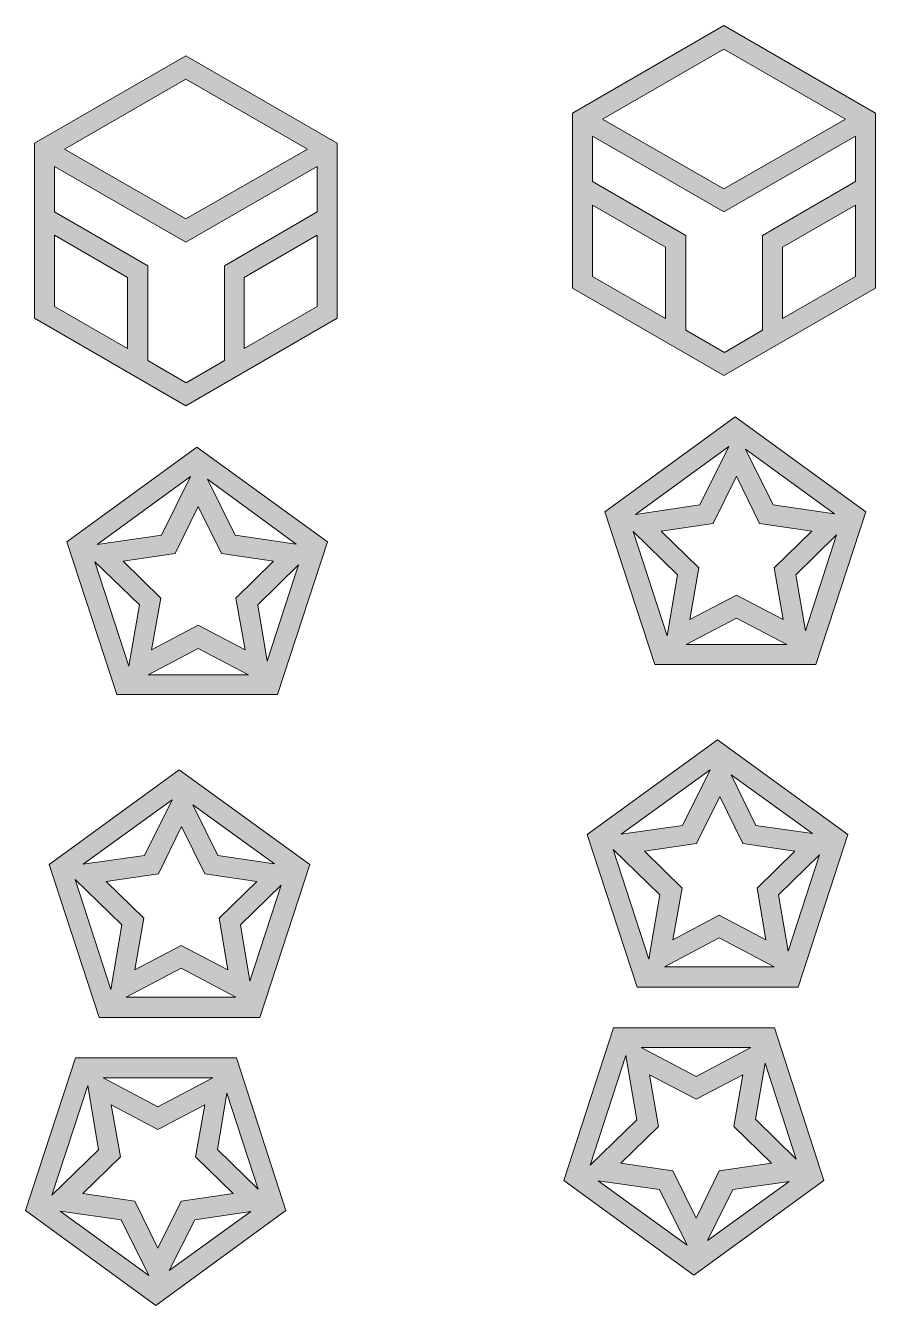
# Model space of a CAD drawing. Header units: millimetres. Extents: x -141 to 330, y -120 to 328.
# Drawn here: x 209.5 to 275.6, y 117.1 to 216.6 of the extents above; entities that cross this region are included whole.
import ezdxf

# ---------------------------------------------------------------- set-up
doc = ezdxf.new("R2010")
doc.units = ezdxf.units.MM
doc.header["$MEASUREMENT"] = 0
doc.layers.add('Layer 1', color=7, linetype='Continuous', lineweight=0)

msp = doc.modelspace()

# ---------------------------------------------------------------- hatches: boundary and pattern name
at = {"layer": 'Layer 1', "true_color": 0x231f20, "transparency": 33554687}
h = msp.add_hatch(color=250, dxfattribs=at)
h.dxf.hatch_style = 2
edge = h.paths.add_edge_path()
edge.add_spline(control_points=[(268.358, 193.834), (268.358, 193.834), (268.358, 199.372), (268.358, 199.372), (268.358, 199.372), (274.038, 202.653), (274.038, 202.653), (274.038, 202.653), (274.038, 197.115), (274.038, 197.115), (274.038, 197.115), (268.358, 193.834), (268.358, 193.834)], knot_values=[0, 0, 0, 0, 1, 1, 1, 2, 2, 2, 3, 3, 3, 4, 4, 4, 4], degree=3, periodic=0)
edge = h.paths.add_edge_path()
edge.add_spline(control_points=[(260.844, 192.916), (260.844, 192.916), (260.844, 200.29), (260.844, 200.29), (260.844, 200.29), (253.577, 204.488), (253.577, 204.488), (253.577, 204.488), (253.577, 208.015), (253.577, 208.015), (253.577, 208.015), (263.807, 202.124), (263.807, 202.124), (263.807, 202.124), (274.038, 208.015), (274.038, 208.015), (274.038, 208.015), (274.038, 204.488), (274.038, 204.488), (274.038, 204.488), (266.806, 200.29), (266.806, 200.29), (266.806, 200.29), (266.806, 192.916), (266.806, 192.916), (266.806, 192.916), (263.842, 191.188), (263.842, 191.188), (263.842, 191.188), (260.844, 192.916), (260.844, 192.916)], knot_values=[0, 0, 0, 0, 1, 1, 1, 2, 2, 2, 3, 3, 3, 4, 4, 4, 5, 5, 5, 6, 6, 6, 7, 7, 7, 8, 8, 8, 9, 9, 9, 10, 10, 10, 10], degree=3, periodic=0)
edge = h.paths.add_edge_path()
edge.add_spline(control_points=[(253.577, 202.653), (253.577, 202.653), (259.256, 199.372), (259.256, 199.372), (259.256, 199.372), (259.256, 193.834), (259.256, 193.834), (259.256, 193.834), (253.577, 197.115), (253.577, 197.115), (253.577, 197.115), (253.577, 202.653), (253.577, 202.653)], knot_values=[0, 0, 0, 0, 1, 1, 1, 2, 2, 2, 3, 3, 3, 4, 4, 4, 4], degree=3, periodic=0)
edge = h.paths.add_edge_path()
edge.add_spline(control_points=[(273.262, 209.356), (273.262, 209.356), (263.807, 203.923), (263.807, 203.923), (263.807, 203.923), (254.353, 209.356), (254.353, 209.356), (254.353, 209.356), (263.807, 214.789), (263.807, 214.789), (263.807, 214.789), (273.262, 209.356), (273.262, 209.356)], knot_values=[0, 0, 0, 0, 1, 1, 1, 2, 2, 2, 3, 3, 3, 4, 4, 4, 4], degree=3, periodic=0)
edge = h.paths.add_edge_path()
edge.add_spline(control_points=[(263.807, 216.623), (263.807, 216.623), (252.024, 209.815), (252.024, 209.815), (252.024, 209.815), (252.024, 196.197), (252.024, 196.197), (252.024, 196.197), (263.807, 189.389), (263.807, 189.389), (263.807, 189.389), (275.59, 196.197), (275.59, 196.197), (275.59, 196.197), (275.59, 209.815), (275.59, 209.815), (275.59, 209.815), (263.807, 216.623), (263.807, 216.623)], knot_values=[0, 0, 0, 0, 1, 1, 1, 2, 2, 2, 3, 3, 3, 4, 4, 4, 5, 5, 5, 6, 6, 6, 6], degree=3, periodic=0)
h = msp.add_hatch(color=250, dxfattribs=at)
h.dxf.hatch_style = 2
edge = h.paths.add_edge_path()
edge.add_spline(control_points=[(226.483, 191.488), (226.483, 191.488), (226.483, 197.026), (226.483, 197.026), (226.483, 197.026), (232.163, 200.307), (232.163, 200.307), (232.163, 200.307), (232.163, 194.769), (232.163, 194.769), (232.163, 194.769), (226.483, 191.488), (226.483, 191.488)], knot_values=[0, 0, 0, 0, 1, 1, 1, 2, 2, 2, 3, 3, 3, 4, 4, 4, 4], degree=3, periodic=0)
edge = h.paths.add_edge_path()
edge.add_spline(control_points=[(218.969, 190.571), (218.969, 190.571), (218.969, 197.944), (218.969, 197.944), (218.969, 197.944), (211.702, 202.142), (211.702, 202.142), (211.702, 202.142), (211.702, 205.669), (211.702, 205.669), (211.702, 205.669), (221.933, 199.778), (221.933, 199.778), (221.933, 199.778), (232.163, 205.669), (232.163, 205.669), (232.163, 205.669), (232.163, 202.142), (232.163, 202.142), (232.163, 202.142), (224.931, 197.944), (224.931, 197.944), (224.931, 197.944), (224.931, 190.571), (224.931, 190.571), (224.931, 190.571), (221.968, 188.842), (221.968, 188.842), (221.968, 188.842), (218.969, 190.571), (218.969, 190.571)], knot_values=[0, 0, 0, 0, 1, 1, 1, 2, 2, 2, 3, 3, 3, 4, 4, 4, 5, 5, 5, 6, 6, 6, 7, 7, 7, 8, 8, 8, 9, 9, 9, 10, 10, 10, 10], degree=3, periodic=0)
edge = h.paths.add_edge_path()
edge.add_spline(control_points=[(211.702, 200.307), (211.702, 200.307), (217.382, 197.026), (217.382, 197.026), (217.382, 197.026), (217.382, 191.488), (217.382, 191.488), (217.382, 191.488), (211.702, 194.769), (211.702, 194.769), (211.702, 194.769), (211.702, 200.307), (211.702, 200.307)], knot_values=[0, 0, 0, 0, 1, 1, 1, 2, 2, 2, 3, 3, 3, 4, 4, 4, 4], degree=3, periodic=0)
edge = h.paths.add_edge_path()
edge.add_spline(control_points=[(231.387, 207.01), (231.387, 207.01), (221.933, 201.577), (221.933, 201.577), (221.933, 201.577), (212.478, 207.01), (212.478, 207.01), (212.478, 207.01), (221.933, 212.443), (221.933, 212.443), (221.933, 212.443), (231.387, 207.01), (231.387, 207.01)], knot_values=[0, 0, 0, 0, 1, 1, 1, 2, 2, 2, 3, 3, 3, 4, 4, 4, 4], degree=3, periodic=0)
edge = h.paths.add_edge_path()
edge.add_spline(control_points=[(221.933, 214.277), (221.933, 214.277), (210.15, 207.469), (210.15, 207.469), (210.15, 207.469), (210.15, 193.851), (210.15, 193.851), (210.15, 193.851), (221.933, 187.043), (221.933, 187.043), (221.933, 187.043), (233.715, 193.851), (233.715, 193.851), (233.715, 193.851), (233.715, 207.469), (233.715, 207.469), (233.715, 207.469), (221.933, 214.277), (221.933, 214.277)], knot_values=[0, 0, 0, 0, 1, 1, 1, 2, 2, 2, 3, 3, 3, 4, 4, 4, 5, 5, 5, 6, 6, 6, 6], degree=3, periodic=0)
h = msp.add_hatch(color=250, dxfattribs=at)
h.dxf.hatch_style = 2
edge = h.paths.add_edge_path()
edge.add_spline(control_points=[(270.14, 169.527), (270.14, 169.527), (269.399, 173.902), (269.399, 173.902), (269.399, 173.902), (272.574, 177.006), (272.574, 177.006), (272.574, 177.006), (270.14, 169.527), (270.14, 169.527)], knot_values=[0, 0, 0, 0, 1, 1, 1, 2, 2, 2, 3, 3, 3, 3], degree=3, periodic=0)
edge = h.paths.add_edge_path()
edge.add_spline(control_points=[(256.734, 177.253), (256.734, 177.253), (260.191, 173.902), (260.191, 173.902), (260.191, 173.902), (259.38, 169.139), (259.38, 169.139), (259.38, 169.139), (256.734, 177.253), (256.734, 177.253)], knot_values=[0, 0, 0, 0, 1, 1, 1, 2, 2, 2, 3, 3, 3, 3], degree=3, periodic=0)
edge = h.paths.add_edge_path()
edge.add_spline(control_points=[(267.635, 179.335), (267.635, 179.335), (265.483, 183.674), (265.483, 183.674), (265.483, 183.674), (272.397, 178.629), (272.397, 178.629), (272.397, 178.629), (267.635, 179.335), (267.635, 179.335)], knot_values=[0, 0, 0, 0, 1, 1, 1, 2, 2, 2, 3, 3, 3, 3], degree=3, periodic=0)
edge = h.paths.add_edge_path()
edge.add_spline(control_points=[(256.91, 178.594), (256.91, 178.594), (264.178, 183.885), (264.178, 183.885), (264.178, 183.885), (261.92, 179.335), (261.92, 179.335), (261.92, 179.335), (256.91, 178.594), (256.91, 178.594)], knot_values=[0, 0, 0, 0, 1, 1, 1, 2, 2, 2, 3, 3, 3, 3], degree=3, periodic=0)
edge = h.paths.add_edge_path()
edge.add_spline(control_points=[(268.693, 168.469), (268.693, 168.469), (260.862, 168.469), (260.862, 168.469), (260.862, 168.469), (264.777, 170.515), (264.777, 170.515), (264.777, 170.515), (268.693, 168.469), (268.693, 168.469)], knot_values=[0, 0, 0, 0, 1, 1, 1, 2, 2, 2, 3, 3, 3, 3], degree=3, periodic=0)
edge = h.paths.add_edge_path()
edge.add_spline(control_points=[(268.411, 170.409), (268.411, 170.409), (264.777, 172.314), (264.777, 172.314), (264.777, 172.314), (261.144, 170.409), (261.144, 170.409), (261.144, 170.409), (261.849, 174.431), (261.849, 174.431), (261.849, 174.431), (258.921, 177.288), (258.921, 177.288), (258.921, 177.288), (262.978, 177.888), (262.978, 177.888), (262.978, 177.888), (264.777, 181.557), (264.777, 181.557), (264.777, 181.557), (266.577, 177.888), (266.577, 177.888), (266.577, 177.888), (270.633, 177.288), (270.633, 177.288), (270.633, 177.288), (267.705, 174.431), (267.705, 174.431), (267.705, 174.431), (268.411, 170.409), (268.411, 170.409)], knot_values=[0, 0, 0, 0, 1, 1, 1, 2, 2, 2, 3, 3, 3, 4, 4, 4, 5, 5, 5, 6, 6, 6, 7, 7, 7, 8, 8, 8, 9, 9, 9, 10, 10, 10, 10], degree=3, periodic=0)
edge = h.paths.add_edge_path()
edge.add_spline(control_points=[(264.672, 186.178), (264.672, 186.178), (254.547, 178.805), (254.547, 178.805), (254.547, 178.805), (258.427, 166.917), (258.427, 166.917), (258.427, 166.917), (270.951, 166.917), (270.951, 166.917), (270.951, 166.917), (274.832, 178.805), (274.832, 178.805), (274.832, 178.805), (264.672, 186.178), (264.672, 186.178)], knot_values=[0, 0, 0, 0, 1, 1, 1, 2, 2, 2, 3, 3, 3, 4, 4, 4, 5, 5, 5, 5], degree=3, periodic=0)
h = msp.add_hatch(color=250, dxfattribs=at)
h.dxf.hatch_style = 2
edge = h.paths.add_edge_path()
edge.add_spline(control_points=[(228.265, 167.181), (228.265, 167.181), (227.524, 171.556), (227.524, 171.556), (227.524, 171.556), (230.699, 174.66), (230.699, 174.66), (230.699, 174.66), (228.265, 167.181), (228.265, 167.181)], knot_values=[0, 0, 0, 0, 1, 1, 1, 2, 2, 2, 3, 3, 3, 3], degree=3, periodic=0)
edge = h.paths.add_edge_path()
edge.add_spline(control_points=[(214.859, 174.907), (214.859, 174.907), (218.317, 171.556), (218.317, 171.556), (218.317, 171.556), (217.505, 166.793), (217.505, 166.793), (217.505, 166.793), (214.859, 174.907), (214.859, 174.907)], knot_values=[0, 0, 0, 0, 1, 1, 1, 2, 2, 2, 3, 3, 3, 3], degree=3, periodic=0)
edge = h.paths.add_edge_path()
edge.add_spline(control_points=[(225.76, 176.989), (225.76, 176.989), (223.608, 181.328), (223.608, 181.328), (223.608, 181.328), (230.523, 176.283), (230.523, 176.283), (230.523, 176.283), (225.76, 176.989), (225.76, 176.989)], knot_values=[0, 0, 0, 0, 1, 1, 1, 2, 2, 2, 3, 3, 3, 3], degree=3, periodic=0)
edge = h.paths.add_edge_path()
edge.add_spline(control_points=[(215.036, 176.248), (215.036, 176.248), (222.303, 181.539), (222.303, 181.539), (222.303, 181.539), (220.045, 176.989), (220.045, 176.989), (220.045, 176.989), (215.036, 176.248), (215.036, 176.248)], knot_values=[0, 0, 0, 0, 1, 1, 1, 2, 2, 2, 3, 3, 3, 3], degree=3, periodic=0)
edge = h.paths.add_edge_path()
edge.add_spline(control_points=[(226.818, 166.123), (226.818, 166.123), (218.987, 166.123), (218.987, 166.123), (218.987, 166.123), (222.903, 168.169), (222.903, 168.169), (222.903, 168.169), (226.818, 166.123), (226.818, 166.123)], knot_values=[0, 0, 0, 0, 1, 1, 1, 2, 2, 2, 3, 3, 3, 3], degree=3, periodic=0)
edge = h.paths.add_edge_path()
edge.add_spline(control_points=[(226.536, 168.063), (226.536, 168.063), (222.903, 169.968), (222.903, 169.968), (222.903, 169.968), (219.269, 168.063), (219.269, 168.063), (219.269, 168.063), (219.975, 172.085), (219.975, 172.085), (219.975, 172.085), (217.047, 174.942), (217.047, 174.942), (217.047, 174.942), (221.104, 175.542), (221.104, 175.542), (221.104, 175.542), (222.903, 179.211), (222.903, 179.211), (222.903, 179.211), (224.702, 175.542), (224.702, 175.542), (224.702, 175.542), (228.759, 174.942), (228.759, 174.942), (228.759, 174.942), (225.831, 172.085), (225.831, 172.085), (225.831, 172.085), (226.536, 168.063), (226.536, 168.063)], knot_values=[0, 0, 0, 0, 1, 1, 1, 2, 2, 2, 3, 3, 3, 4, 4, 4, 5, 5, 5, 6, 6, 6, 7, 7, 7, 8, 8, 8, 9, 9, 9, 10, 10, 10, 10], degree=3, periodic=0)
edge = h.paths.add_edge_path()
edge.add_spline(control_points=[(222.797, 183.832), (222.797, 183.832), (212.672, 176.459), (212.672, 176.459), (212.672, 176.459), (216.553, 164.571), (216.553, 164.571), (216.553, 164.571), (229.076, 164.571), (229.076, 164.571), (229.076, 164.571), (232.957, 176.459), (232.957, 176.459), (232.957, 176.459), (222.797, 183.832), (222.797, 183.832)], knot_values=[0, 0, 0, 0, 1, 1, 1, 2, 2, 2, 3, 3, 3, 4, 4, 4, 5, 5, 5, 5], degree=3, periodic=0)
h = msp.add_hatch(color=250, dxfattribs=at)
h.dxf.hatch_style = 2
edge = h.paths.add_edge_path()
edge.add_spline(control_points=[(268.799, 144.621), (268.799, 144.621), (268.058, 148.996), (268.058, 148.996), (268.058, 148.996), (271.233, 152.1), (271.233, 152.1), (271.233, 152.1), (268.799, 144.621), (268.799, 144.621)], knot_values=[0, 0, 0, 0, 1, 1, 1, 2, 2, 2, 3, 3, 3, 3], degree=3, periodic=0)
edge = h.paths.add_edge_path()
edge.add_spline(control_points=[(255.182, 152.523), (255.182, 152.523), (258.815, 148.996), (258.815, 148.996), (258.815, 148.996), (257.969, 143.986), (257.969, 143.986), (257.969, 143.986), (255.182, 152.523), (255.182, 152.523)], knot_values=[0, 0, 0, 0, 1, 1, 1, 2, 2, 2, 3, 3, 3, 3], degree=3, periodic=0)
edge = h.paths.add_edge_path()
edge.add_spline(control_points=[(266.294, 154.393), (266.294, 154.393), (264.354, 158.344), (264.354, 158.344), (264.354, 158.344), (270.704, 153.758), (270.704, 153.758), (270.704, 153.758), (266.294, 154.393), (266.294, 154.393)], knot_values=[0, 0, 0, 0, 1, 1, 1, 2, 2, 2, 3, 3, 3, 3], degree=3, periodic=0)
edge = h.paths.add_edge_path()
edge.add_spline(control_points=[(255.817, 153.723), (255.817, 153.723), (262.731, 158.732), (262.731, 158.732), (262.731, 158.732), (260.579, 154.393), (260.579, 154.393), (260.579, 154.393), (255.817, 153.723), (255.817, 153.723)], knot_values=[0, 0, 0, 0, 1, 1, 1, 2, 2, 2, 3, 3, 3, 3], degree=3, periodic=0)
edge = h.paths.add_edge_path()
edge.add_spline(control_points=[(267.705, 143.386), (267.705, 143.386), (259.168, 143.386), (259.168, 143.386), (259.168, 143.386), (263.437, 145.644), (263.437, 145.644), (263.437, 145.644), (267.705, 143.386), (267.705, 143.386)], knot_values=[0, 0, 0, 0, 1, 1, 1, 2, 2, 2, 3, 3, 3, 3], degree=3, periodic=0)
edge = h.paths.add_edge_path()
edge.add_spline(control_points=[(267.07, 145.503), (267.07, 145.503), (263.437, 147.408), (263.437, 147.408), (263.437, 147.408), (259.838, 145.503), (259.838, 145.503), (259.838, 145.503), (260.544, 149.525), (260.544, 149.525), (260.544, 149.525), (257.616, 152.382), (257.616, 152.382), (257.616, 152.382), (261.673, 152.982), (261.673, 152.982), (261.673, 152.982), (263.472, 156.651), (263.472, 156.651), (263.472, 156.651), (265.271, 152.982), (265.271, 152.982), (265.271, 152.982), (269.328, 152.382), (269.328, 152.382), (269.328, 152.382), (266.4, 149.525), (266.4, 149.525), (266.4, 149.525), (267.07, 145.503), (267.07, 145.503)], knot_values=[0, 0, 0, 0, 1, 1, 1, 2, 2, 2, 3, 3, 3, 4, 4, 4, 5, 5, 5, 6, 6, 6, 7, 7, 7, 8, 8, 8, 9, 9, 9, 10, 10, 10, 10], degree=3, periodic=0)
edge = h.paths.add_edge_path()
edge.add_spline(control_points=[(263.296, 161.061), (263.296, 161.061), (253.171, 153.688), (253.171, 153.688), (253.171, 153.688), (257.052, 141.799), (257.052, 141.799), (257.052, 141.799), (269.575, 141.799), (269.575, 141.799), (269.575, 141.799), (273.456, 153.688), (273.456, 153.688), (273.456, 153.688), (263.296, 161.061), (263.296, 161.061)], knot_values=[0, 0, 0, 0, 1, 1, 1, 2, 2, 2, 3, 3, 3, 4, 4, 4, 5, 5, 5, 5], degree=3, periodic=0)
h = msp.add_hatch(color=250, dxfattribs=at)
h.dxf.hatch_style = 2
edge = h.paths.add_edge_path()
edge.add_spline(control_points=[(226.924, 142.275), (226.924, 142.275), (226.183, 146.65), (226.183, 146.65), (226.183, 146.65), (229.358, 149.754), (229.358, 149.754), (229.358, 149.754), (226.924, 142.275), (226.924, 142.275)], knot_values=[0, 0, 0, 0, 1, 1, 1, 2, 2, 2, 3, 3, 3, 3], degree=3, periodic=0)
edge = h.paths.add_edge_path()
edge.add_spline(control_points=[(213.307, 150.177), (213.307, 150.177), (216.941, 146.65), (216.941, 146.65), (216.941, 146.65), (216.094, 141.64), (216.094, 141.64), (216.094, 141.64), (213.307, 150.177), (213.307, 150.177)], knot_values=[0, 0, 0, 0, 1, 1, 1, 2, 2, 2, 3, 3, 3, 3], degree=3, periodic=0)
edge = h.paths.add_edge_path()
edge.add_spline(control_points=[(224.42, 152.047), (224.42, 152.047), (222.479, 155.998), (222.479, 155.998), (222.479, 155.998), (228.829, 151.412), (228.829, 151.412), (228.829, 151.412), (224.42, 152.047), (224.42, 152.047)], knot_values=[0, 0, 0, 0, 1, 1, 1, 2, 2, 2, 3, 3, 3, 3], degree=3, periodic=0)
edge = h.paths.add_edge_path()
edge.add_spline(control_points=[(213.942, 151.377), (213.942, 151.377), (220.857, 156.386), (220.857, 156.386), (220.857, 156.386), (218.705, 152.047), (218.705, 152.047), (218.705, 152.047), (213.942, 151.377), (213.942, 151.377)], knot_values=[0, 0, 0, 0, 1, 1, 1, 2, 2, 2, 3, 3, 3, 3], degree=3, periodic=0)
edge = h.paths.add_edge_path()
edge.add_spline(control_points=[(225.831, 141.041), (225.831, 141.041), (217.293, 141.041), (217.293, 141.041), (217.293, 141.041), (221.562, 143.298), (221.562, 143.298), (221.562, 143.298), (225.831, 141.041), (225.831, 141.041)], knot_values=[0, 0, 0, 0, 1, 1, 1, 2, 2, 2, 3, 3, 3, 3], degree=3, periodic=0)
edge = h.paths.add_edge_path()
edge.add_spline(control_points=[(225.196, 143.157), (225.196, 143.157), (221.562, 145.062), (221.562, 145.062), (221.562, 145.062), (217.964, 143.157), (217.964, 143.157), (217.964, 143.157), (218.669, 147.179), (218.669, 147.179), (218.669, 147.179), (215.741, 150.036), (215.741, 150.036), (215.741, 150.036), (219.798, 150.636), (219.798, 150.636), (219.798, 150.636), (221.597, 154.305), (221.597, 154.305), (221.597, 154.305), (223.397, 150.636), (223.397, 150.636), (223.397, 150.636), (227.453, 150.036), (227.453, 150.036), (227.453, 150.036), (224.525, 147.179), (224.525, 147.179), (224.525, 147.179), (225.196, 143.157), (225.196, 143.157)], knot_values=[0, 0, 0, 0, 1, 1, 1, 2, 2, 2, 3, 3, 3, 4, 4, 4, 5, 5, 5, 6, 6, 6, 7, 7, 7, 8, 8, 8, 9, 9, 9, 10, 10, 10, 10], degree=3, periodic=0)
edge = h.paths.add_edge_path()
edge.add_spline(control_points=[(221.421, 158.715), (221.421, 158.715), (211.296, 151.342), (211.296, 151.342), (211.296, 151.342), (215.177, 139.453), (215.177, 139.453), (215.177, 139.453), (227.7, 139.453), (227.7, 139.453), (227.7, 139.453), (231.581, 151.342), (231.581, 151.342), (231.581, 151.342), (221.421, 158.715), (221.421, 158.715)], knot_values=[0, 0, 0, 0, 1, 1, 1, 2, 2, 2, 3, 3, 3, 4, 4, 4, 5, 5, 5, 5], degree=3, periodic=0)
h = msp.add_hatch(color=250, dxfattribs=at)
h.dxf.hatch_style = 2
edge = h.paths.add_edge_path()
edge.add_spline(control_points=[(256.17, 136.507), (256.17, 136.507), (257.016, 131.498), (257.016, 131.498), (257.016, 131.498), (253.383, 127.97), (253.383, 127.97), (253.383, 127.97), (256.17, 136.507), (256.17, 136.507)], knot_values=[0, 0, 0, 0, 1, 1, 1, 2, 2, 2, 3, 3, 3, 3], degree=3, periodic=0)
edge = h.paths.add_edge_path()
edge.add_spline(control_points=[(269.434, 128.429), (269.434, 128.429), (266.259, 131.533), (266.259, 131.533), (266.259, 131.533), (267, 135.908), (267, 135.908), (267, 135.908), (269.434, 128.429), (269.434, 128.429)], knot_values=[0, 0, 0, 0, 1, 1, 1, 2, 2, 2, 3, 3, 3, 3], degree=3, periodic=0)
edge = h.paths.add_edge_path()
edge.add_spline(control_points=[(264.495, 126.065), (264.495, 126.065), (268.87, 126.7), (268.87, 126.7), (268.87, 126.7), (262.52, 122.114), (262.52, 122.114), (262.52, 122.114), (264.495, 126.065), (264.495, 126.065)], knot_values=[0, 0, 0, 0, 1, 1, 1, 2, 2, 2, 3, 3, 3, 3], degree=3, periodic=0)
edge = h.paths.add_edge_path()
edge.add_spline(control_points=[(258.78, 126.065), (258.78, 126.065), (260.932, 121.726), (260.932, 121.726), (260.932, 121.726), (254.018, 126.735), (254.018, 126.735), (254.018, 126.735), (258.78, 126.065), (258.78, 126.065)], knot_values=[0, 0, 0, 0, 1, 1, 1, 2, 2, 2, 3, 3, 3, 3], degree=3, periodic=0)
edge = h.paths.add_edge_path()
edge.add_spline(control_points=[(257.369, 137.107), (257.369, 137.107), (265.906, 137.107), (265.906, 137.107), (265.906, 137.107), (261.638, 134.849), (261.638, 134.849), (261.638, 134.849), (257.369, 137.107), (257.369, 137.107)], knot_values=[0, 0, 0, 0, 1, 1, 1, 2, 2, 2, 3, 3, 3, 3], degree=3, periodic=0)
edge = h.paths.add_edge_path()
edge.add_spline(control_points=[(258.004, 134.99), (258.004, 134.99), (261.638, 133.085), (261.638, 133.085), (261.638, 133.085), (265.271, 134.99), (265.271, 134.99), (265.271, 134.99), (264.566, 130.969), (264.566, 130.969), (264.566, 130.969), (267.494, 128.111), (267.494, 128.111), (267.494, 128.111), (263.437, 127.511), (263.437, 127.511), (263.437, 127.511), (261.638, 123.843), (261.638, 123.843), (261.638, 123.843), (259.838, 127.511), (259.838, 127.511), (259.838, 127.511), (255.782, 128.111), (255.782, 128.111), (255.782, 128.111), (258.71, 130.969), (258.71, 130.969), (258.71, 130.969), (258.004, 134.99), (258.004, 134.99)], knot_values=[0, 0, 0, 0, 1, 1, 1, 2, 2, 2, 3, 3, 3, 4, 4, 4, 5, 5, 5, 6, 6, 6, 7, 7, 7, 8, 8, 8, 9, 9, 9, 10, 10, 10, 10], degree=3, periodic=0)
edge = h.paths.add_edge_path()
edge.add_spline(control_points=[(267.741, 138.659), (267.741, 138.659), (255.217, 138.659), (255.217, 138.659), (255.217, 138.659), (251.337, 126.771), (251.337, 126.771), (251.337, 126.771), (261.461, 119.398), (261.461, 119.398), (261.461, 119.398), (271.586, 126.771), (271.586, 126.771), (271.586, 126.771), (267.741, 138.659), (267.741, 138.659)], knot_values=[0, 0, 0, 0, 1, 1, 1, 2, 2, 2, 3, 3, 3, 4, 4, 4, 5, 5, 5, 5], degree=3, periodic=0)
h = msp.add_hatch(color=250, dxfattribs=at)
h.dxf.hatch_style = 2
edge = h.paths.add_edge_path()
edge.add_spline(control_points=[(214.295, 134.161), (214.295, 134.161), (215.142, 129.152), (215.142, 129.152), (215.142, 129.152), (211.508, 125.624), (211.508, 125.624), (211.508, 125.624), (214.295, 134.161), (214.295, 134.161)], knot_values=[0, 0, 0, 0, 1, 1, 1, 2, 2, 2, 3, 3, 3, 3], degree=3, periodic=0)
edge = h.paths.add_edge_path()
edge.add_spline(control_points=[(227.559, 126.083), (227.559, 126.083), (224.384, 129.187), (224.384, 129.187), (224.384, 129.187), (225.125, 133.562), (225.125, 133.562), (225.125, 133.562), (227.559, 126.083), (227.559, 126.083)], knot_values=[0, 0, 0, 0, 1, 1, 1, 2, 2, 2, 3, 3, 3, 3], degree=3, periodic=0)
edge = h.paths.add_edge_path()
edge.add_spline(control_points=[(222.62, 123.719), (222.62, 123.719), (226.995, 124.354), (226.995, 124.354), (226.995, 124.354), (220.645, 119.768), (220.645, 119.768), (220.645, 119.768), (222.62, 123.719), (222.62, 123.719)], knot_values=[0, 0, 0, 0, 1, 1, 1, 2, 2, 2, 3, 3, 3, 3], degree=3, periodic=0)
edge = h.paths.add_edge_path()
edge.add_spline(control_points=[(216.905, 123.719), (216.905, 123.719), (219.057, 119.38), (219.057, 119.38), (219.057, 119.38), (212.143, 124.389), (212.143, 124.389), (212.143, 124.389), (216.905, 123.719), (216.905, 123.719)], knot_values=[0, 0, 0, 0, 1, 1, 1, 2, 2, 2, 3, 3, 3, 3], degree=3, periodic=0)
edge = h.paths.add_edge_path()
edge.add_spline(control_points=[(215.494, 134.761), (215.494, 134.761), (224.032, 134.761), (224.032, 134.761), (224.032, 134.761), (219.763, 132.503), (219.763, 132.503), (219.763, 132.503), (215.494, 134.761), (215.494, 134.761)], knot_values=[0, 0, 0, 0, 1, 1, 1, 2, 2, 2, 3, 3, 3, 3], degree=3, periodic=0)
edge = h.paths.add_edge_path()
edge.add_spline(control_points=[(216.129, 132.644), (216.129, 132.644), (219.763, 130.739), (219.763, 130.739), (219.763, 130.739), (223.397, 132.644), (223.397, 132.644), (223.397, 132.644), (222.691, 128.623), (222.691, 128.623), (222.691, 128.623), (225.619, 125.765), (225.619, 125.765), (225.619, 125.765), (221.562, 125.166), (221.562, 125.166), (221.562, 125.166), (219.763, 121.497), (219.763, 121.497), (219.763, 121.497), (217.964, 125.166), (217.964, 125.166), (217.964, 125.166), (213.907, 125.765), (213.907, 125.765), (213.907, 125.765), (216.835, 128.623), (216.835, 128.623), (216.835, 128.623), (216.129, 132.644), (216.129, 132.644)], knot_values=[0, 0, 0, 0, 1, 1, 1, 2, 2, 2, 3, 3, 3, 4, 4, 4, 5, 5, 5, 6, 6, 6, 7, 7, 7, 8, 8, 8, 9, 9, 9, 10, 10, 10, 10], degree=3, periodic=0)
edge = h.paths.add_edge_path()
edge.add_spline(control_points=[(225.866, 136.313), (225.866, 136.313), (213.342, 136.313), (213.342, 136.313), (213.342, 136.313), (209.462, 124.425), (209.462, 124.425), (209.462, 124.425), (219.587, 117.052), (219.587, 117.052), (219.587, 117.052), (229.711, 124.425), (229.711, 124.425), (229.711, 124.425), (225.866, 136.313), (225.866, 136.313)], knot_values=[0, 0, 0, 0, 1, 1, 1, 2, 2, 2, 3, 3, 3, 4, 4, 4, 5, 5, 5, 5], degree=3, periodic=0)

# ---------------------------------------------------------------- linework, layer by layer
at = {"layer": 'Layer 1'}
for points, knots in [([(263.807, 216.623), (263.807, 216.623), (252.024, 209.815), (252.024, 209.815), (252.024, 209.815), (252.024, 196.197), (252.024, 196.197), (252.024, 196.197), (263.807, 189.389), (263.807, 189.389), (263.807, 189.389), (275.59, 196.197), (275.59, 196.197), (275.59, 196.197), (275.59, 209.815), (275.59, 209.815), (275.59, 209.815), (263.807, 216.623), (263.807, 216.623)], [0, 0, 0, 0, 1, 1, 1, 2, 2, 2, 3, 3, 3, 4, 4, 4, 5, 5, 5, 6, 6, 6, 6]), ([(221.933, 214.277), (221.933, 214.277), (210.15, 207.469), (210.15, 207.469), (210.15, 207.469), (210.15, 193.851), (210.15, 193.851), (210.15, 193.851), (221.933, 187.043), (221.933, 187.043), (221.933, 187.043), (233.715, 193.851), (233.715, 193.851), (233.715, 193.851), (233.715, 207.469), (233.715, 207.469), (233.715, 207.469), (221.933, 214.277), (221.933, 214.277)], [0, 0, 0, 0, 1, 1, 1, 2, 2, 2, 3, 3, 3, 4, 4, 4, 5, 5, 5, 6, 6, 6, 6]), ([(273.262, 209.356), (273.262, 209.356), (263.807, 203.923), (263.807, 203.923), (263.807, 203.923), (254.353, 209.356), (254.353, 209.356), (254.353, 209.356), (263.807, 214.789), (263.807, 214.789), (263.807, 214.789), (273.262, 209.356), (273.262, 209.356)], [0, 0, 0, 0, 1, 1, 1, 2, 2, 2, 3, 3, 3, 4, 4, 4, 4]), ([(231.387, 207.01), (231.387, 207.01), (221.933, 201.577), (221.933, 201.577), (221.933, 201.577), (212.478, 207.01), (212.478, 207.01), (212.478, 207.01), (221.933, 212.443), (221.933, 212.443), (221.933, 212.443), (231.387, 207.01), (231.387, 207.01)], [0, 0, 0, 0, 1, 1, 1, 2, 2, 2, 3, 3, 3, 4, 4, 4, 4]), ([(260.844, 192.916), (260.844, 192.916), (260.844, 200.29), (260.844, 200.29), (260.844, 200.29), (253.577, 204.488), (253.577, 204.488), (253.577, 204.488), (253.577, 208.015), (253.577, 208.015), (253.577, 208.015), (263.807, 202.124), (263.807, 202.124), (263.807, 202.124), (274.038, 208.015), (274.038, 208.015), (274.038, 208.015), (274.038, 204.488), (274.038, 204.488), (274.038, 204.488), (266.806, 200.29), (266.806, 200.29), (266.806, 200.29), (266.806, 192.916), (266.806, 192.916), (266.806, 192.916), (263.842, 191.188), (263.842, 191.188), (263.842, 191.188), (260.844, 192.916), (260.844, 192.916)], [0, 0, 0, 0, 1, 1, 1, 2, 2, 2, 3, 3, 3, 4, 4, 4, 5, 5, 5, 6, 6, 6, 7, 7, 7, 8, 8, 8, 9, 9, 9, 10, 10, 10, 10]), ([(218.969, 190.571), (218.969, 190.571), (218.969, 197.944), (218.969, 197.944), (218.969, 197.944), (211.702, 202.142), (211.702, 202.142), (211.702, 202.142), (211.702, 205.669), (211.702, 205.669), (211.702, 205.669), (221.933, 199.778), (221.933, 199.778), (221.933, 199.778), (232.163, 205.669), (232.163, 205.669), (232.163, 205.669), (232.163, 202.142), (232.163, 202.142), (232.163, 202.142), (224.931, 197.944), (224.931, 197.944), (224.931, 197.944), (224.931, 190.571), (224.931, 190.571), (224.931, 190.571), (221.968, 188.842), (221.968, 188.842), (221.968, 188.842), (218.969, 190.571), (218.969, 190.571)], [0, 0, 0, 0, 1, 1, 1, 2, 2, 2, 3, 3, 3, 4, 4, 4, 5, 5, 5, 6, 6, 6, 7, 7, 7, 8, 8, 8, 9, 9, 9, 10, 10, 10, 10]), ([(253.577, 202.653), (253.577, 202.653), (259.256, 199.372), (259.256, 199.372), (259.256, 199.372), (259.256, 193.834), (259.256, 193.834), (259.256, 193.834), (253.577, 197.115), (253.577, 197.115), (253.577, 197.115), (253.577, 202.653), (253.577, 202.653)], [0, 0, 0, 0, 1, 1, 1, 2, 2, 2, 3, 3, 3, 4, 4, 4, 4]), ([(268.358, 193.834), (268.358, 193.834), (268.358, 199.372), (268.358, 199.372), (268.358, 199.372), (274.038, 202.653), (274.038, 202.653), (274.038, 202.653), (274.038, 197.115), (274.038, 197.115), (274.038, 197.115), (268.358, 193.834), (268.358, 193.834)], [0, 0, 0, 0, 1, 1, 1, 2, 2, 2, 3, 3, 3, 4, 4, 4, 4]), ([(211.702, 200.307), (211.702, 200.307), (217.382, 197.026), (217.382, 197.026), (217.382, 197.026), (217.382, 191.488), (217.382, 191.488), (217.382, 191.488), (211.702, 194.769), (211.702, 194.769), (211.702, 194.769), (211.702, 200.307), (211.702, 200.307)], [0, 0, 0, 0, 1, 1, 1, 2, 2, 2, 3, 3, 3, 4, 4, 4, 4]), ([(226.483, 191.488), (226.483, 191.488), (226.483, 197.026), (226.483, 197.026), (226.483, 197.026), (232.163, 200.307), (232.163, 200.307), (232.163, 200.307), (232.163, 194.769), (232.163, 194.769), (232.163, 194.769), (226.483, 191.488), (226.483, 191.488)], [0, 0, 0, 0, 1, 1, 1, 2, 2, 2, 3, 3, 3, 4, 4, 4, 4]), ([(264.672, 186.178), (264.672, 186.178), (254.547, 178.805), (254.547, 178.805), (254.547, 178.805), (258.427, 166.917), (258.427, 166.917), (258.427, 166.917), (270.951, 166.917), (270.951, 166.917), (270.951, 166.917), (274.832, 178.805), (274.832, 178.805), (274.832, 178.805), (264.672, 186.178), (264.672, 186.178)], [0, 0, 0, 0, 1, 1, 1, 2, 2, 2, 3, 3, 3, 4, 4, 4, 5, 5, 5, 5]), ([(222.797, 183.832), (222.797, 183.832), (212.672, 176.459), (212.672, 176.459), (212.672, 176.459), (216.553, 164.571), (216.553, 164.571), (216.553, 164.571), (229.076, 164.571), (229.076, 164.571), (229.076, 164.571), (232.957, 176.459), (232.957, 176.459), (232.957, 176.459), (222.797, 183.832), (222.797, 183.832)], [0, 0, 0, 0, 1, 1, 1, 2, 2, 2, 3, 3, 3, 4, 4, 4, 5, 5, 5, 5]), ([(256.91, 178.594), (256.91, 178.594), (264.178, 183.885), (264.178, 183.885), (264.178, 183.885), (261.92, 179.335), (261.92, 179.335), (261.92, 179.335), (256.91, 178.594), (256.91, 178.594)], [0, 0, 0, 0, 1, 1, 1, 2, 2, 2, 3, 3, 3, 3]), ([(267.635, 179.335), (267.635, 179.335), (265.483, 183.674), (265.483, 183.674), (265.483, 183.674), (272.397, 178.629), (272.397, 178.629), (272.397, 178.629), (267.635, 179.335), (267.635, 179.335)], [0, 0, 0, 0, 1, 1, 1, 2, 2, 2, 3, 3, 3, 3]), ([(215.036, 176.248), (215.036, 176.248), (222.303, 181.539), (222.303, 181.539), (222.303, 181.539), (220.045, 176.989), (220.045, 176.989), (220.045, 176.989), (215.036, 176.248), (215.036, 176.248)], [0, 0, 0, 0, 1, 1, 1, 2, 2, 2, 3, 3, 3, 3]), ([(225.76, 176.989), (225.76, 176.989), (223.608, 181.328), (223.608, 181.328), (223.608, 181.328), (230.523, 176.283), (230.523, 176.283), (230.523, 176.283), (225.76, 176.989), (225.76, 176.989)], [0, 0, 0, 0, 1, 1, 1, 2, 2, 2, 3, 3, 3, 3]), ([(268.411, 170.409), (268.411, 170.409), (264.777, 172.314), (264.777, 172.314), (264.777, 172.314), (261.144, 170.409), (261.144, 170.409), (261.144, 170.409), (261.849, 174.431), (261.849, 174.431), (261.849, 174.431), (258.921, 177.288), (258.921, 177.288), (258.921, 177.288), (262.978, 177.888), (262.978, 177.888), (262.978, 177.888), (264.777, 181.557), (264.777, 181.557), (264.777, 181.557), (266.577, 177.888), (266.577, 177.888), (266.577, 177.888), (270.633, 177.288), (270.633, 177.288), (270.633, 177.288), (267.705, 174.431), (267.705, 174.431), (267.705, 174.431), (268.411, 170.409), (268.411, 170.409)], [0, 0, 0, 0, 1, 1, 1, 2, 2, 2, 3, 3, 3, 4, 4, 4, 5, 5, 5, 6, 6, 6, 7, 7, 7, 8, 8, 8, 9, 9, 9, 10, 10, 10, 10]), ([(226.536, 168.063), (226.536, 168.063), (222.903, 169.968), (222.903, 169.968), (222.903, 169.968), (219.269, 168.063), (219.269, 168.063), (219.269, 168.063), (219.975, 172.085), (219.975, 172.085), (219.975, 172.085), (217.047, 174.942), (217.047, 174.942), (217.047, 174.942), (221.104, 175.542), (221.104, 175.542), (221.104, 175.542), (222.903, 179.211), (222.903, 179.211), (222.903, 179.211), (224.702, 175.542), (224.702, 175.542), (224.702, 175.542), (228.759, 174.942), (228.759, 174.942), (228.759, 174.942), (225.831, 172.085), (225.831, 172.085), (225.831, 172.085), (226.536, 168.063), (226.536, 168.063)], [0, 0, 0, 0, 1, 1, 1, 2, 2, 2, 3, 3, 3, 4, 4, 4, 5, 5, 5, 6, 6, 6, 7, 7, 7, 8, 8, 8, 9, 9, 9, 10, 10, 10, 10]), ([(256.734, 177.253), (256.734, 177.253), (260.191, 173.902), (260.191, 173.902), (260.191, 173.902), (259.38, 169.139), (259.38, 169.139), (259.38, 169.139), (256.734, 177.253), (256.734, 177.253)], [0, 0, 0, 0, 1, 1, 1, 2, 2, 2, 3, 3, 3, 3]), ([(270.14, 169.527), (270.14, 169.527), (269.399, 173.902), (269.399, 173.902), (269.399, 173.902), (272.574, 177.006), (272.574, 177.006), (272.574, 177.006), (270.14, 169.527), (270.14, 169.527)], [0, 0, 0, 0, 1, 1, 1, 2, 2, 2, 3, 3, 3, 3]), ([(214.859, 174.907), (214.859, 174.907), (218.317, 171.556), (218.317, 171.556), (218.317, 171.556), (217.505, 166.793), (217.505, 166.793), (217.505, 166.793), (214.859, 174.907), (214.859, 174.907)], [0, 0, 0, 0, 1, 1, 1, 2, 2, 2, 3, 3, 3, 3]), ([(228.265, 167.181), (228.265, 167.181), (227.524, 171.556), (227.524, 171.556), (227.524, 171.556), (230.699, 174.66), (230.699, 174.66), (230.699, 174.66), (228.265, 167.181), (228.265, 167.181)], [0, 0, 0, 0, 1, 1, 1, 2, 2, 2, 3, 3, 3, 3]), ([(268.693, 168.469), (268.693, 168.469), (260.862, 168.469), (260.862, 168.469), (260.862, 168.469), (264.777, 170.515), (264.777, 170.515), (264.777, 170.515), (268.693, 168.469), (268.693, 168.469)], [0, 0, 0, 0, 1, 1, 1, 2, 2, 2, 3, 3, 3, 3]), ([(226.818, 166.123), (226.818, 166.123), (218.987, 166.123), (218.987, 166.123), (218.987, 166.123), (222.903, 168.169), (222.903, 168.169), (222.903, 168.169), (226.818, 166.123), (226.818, 166.123)], [0, 0, 0, 0, 1, 1, 1, 2, 2, 2, 3, 3, 3, 3]), ([(263.296, 161.061), (263.296, 161.061), (253.171, 153.688), (253.171, 153.688), (253.171, 153.688), (257.052, 141.799), (257.052, 141.799), (257.052, 141.799), (269.575, 141.799), (269.575, 141.799), (269.575, 141.799), (273.456, 153.688), (273.456, 153.688), (273.456, 153.688), (263.296, 161.061), (263.296, 161.061)], [0, 0, 0, 0, 1, 1, 1, 2, 2, 2, 3, 3, 3, 4, 4, 4, 5, 5, 5, 5]), ([(221.421, 158.715), (221.421, 158.715), (211.296, 151.342), (211.296, 151.342), (211.296, 151.342), (215.177, 139.453), (215.177, 139.453), (215.177, 139.453), (227.7, 139.453), (227.7, 139.453), (227.7, 139.453), (231.581, 151.342), (231.581, 151.342), (231.581, 151.342), (221.421, 158.715), (221.421, 158.715)], [0, 0, 0, 0, 1, 1, 1, 2, 2, 2, 3, 3, 3, 4, 4, 4, 5, 5, 5, 5]), ([(255.817, 153.723), (255.817, 153.723), (262.731, 158.732), (262.731, 158.732), (262.731, 158.732), (260.579, 154.393), (260.579, 154.393), (260.579, 154.393), (255.817, 153.723), (255.817, 153.723)], [0, 0, 0, 0, 1, 1, 1, 2, 2, 2, 3, 3, 3, 3]), ([(266.294, 154.393), (266.294, 154.393), (264.354, 158.344), (264.354, 158.344), (264.354, 158.344), (270.704, 153.758), (270.704, 153.758), (270.704, 153.758), (266.294, 154.393), (266.294, 154.393)], [0, 0, 0, 0, 1, 1, 1, 2, 2, 2, 3, 3, 3, 3]), ([(213.942, 151.377), (213.942, 151.377), (220.857, 156.386), (220.857, 156.386), (220.857, 156.386), (218.705, 152.047), (218.705, 152.047), (218.705, 152.047), (213.942, 151.377), (213.942, 151.377)], [0, 0, 0, 0, 1, 1, 1, 2, 2, 2, 3, 3, 3, 3]), ([(267.07, 145.503), (267.07, 145.503), (263.437, 147.408), (263.437, 147.408), (263.437, 147.408), (259.838, 145.503), (259.838, 145.503), (259.838, 145.503), (260.544, 149.525), (260.544, 149.525), (260.544, 149.525), (257.616, 152.382), (257.616, 152.382), (257.616, 152.382), (261.673, 152.982), (261.673, 152.982), (261.673, 152.982), (263.472, 156.651), (263.472, 156.651), (263.472, 156.651), (265.271, 152.982), (265.271, 152.982), (265.271, 152.982), (269.328, 152.382), (269.328, 152.382), (269.328, 152.382), (266.4, 149.525), (266.4, 149.525), (266.4, 149.525), (267.07, 145.503), (267.07, 145.503)], [0, 0, 0, 0, 1, 1, 1, 2, 2, 2, 3, 3, 3, 4, 4, 4, 5, 5, 5, 6, 6, 6, 7, 7, 7, 8, 8, 8, 9, 9, 9, 10, 10, 10, 10]), ([(224.42, 152.047), (224.42, 152.047), (222.479, 155.998), (222.479, 155.998), (222.479, 155.998), (228.829, 151.412), (228.829, 151.412), (228.829, 151.412), (224.42, 152.047), (224.42, 152.047)], [0, 0, 0, 0, 1, 1, 1, 2, 2, 2, 3, 3, 3, 3]), ([(225.196, 143.157), (225.196, 143.157), (221.562, 145.062), (221.562, 145.062), (221.562, 145.062), (217.964, 143.157), (217.964, 143.157), (217.964, 143.157), (218.669, 147.179), (218.669, 147.179), (218.669, 147.179), (215.741, 150.036), (215.741, 150.036), (215.741, 150.036), (219.798, 150.636), (219.798, 150.636), (219.798, 150.636), (221.597, 154.305), (221.597, 154.305), (221.597, 154.305), (223.397, 150.636), (223.397, 150.636), (223.397, 150.636), (227.453, 150.036), (227.453, 150.036), (227.453, 150.036), (224.525, 147.179), (224.525, 147.179), (224.525, 147.179), (225.196, 143.157), (225.196, 143.157)], [0, 0, 0, 0, 1, 1, 1, 2, 2, 2, 3, 3, 3, 4, 4, 4, 5, 5, 5, 6, 6, 6, 7, 7, 7, 8, 8, 8, 9, 9, 9, 10, 10, 10, 10]), ([(255.182, 152.523), (255.182, 152.523), (258.815, 148.996), (258.815, 148.996), (258.815, 148.996), (257.969, 143.986), (257.969, 143.986), (257.969, 143.986), (255.182, 152.523), (255.182, 152.523)], [0, 0, 0, 0, 1, 1, 1, 2, 2, 2, 3, 3, 3, 3]), ([(268.799, 144.621), (268.799, 144.621), (268.058, 148.996), (268.058, 148.996), (268.058, 148.996), (271.233, 152.1), (271.233, 152.1), (271.233, 152.1), (268.799, 144.621), (268.799, 144.621)], [0, 0, 0, 0, 1, 1, 1, 2, 2, 2, 3, 3, 3, 3]), ([(213.307, 150.177), (213.307, 150.177), (216.941, 146.65), (216.941, 146.65), (216.941, 146.65), (216.094, 141.64), (216.094, 141.64), (216.094, 141.64), (213.307, 150.177), (213.307, 150.177)], [0, 0, 0, 0, 1, 1, 1, 2, 2, 2, 3, 3, 3, 3]), ([(226.924, 142.275), (226.924, 142.275), (226.183, 146.65), (226.183, 146.65), (226.183, 146.65), (229.358, 149.754), (229.358, 149.754), (229.358, 149.754), (226.924, 142.275), (226.924, 142.275)], [0, 0, 0, 0, 1, 1, 1, 2, 2, 2, 3, 3, 3, 3]), ([(267.705, 143.386), (267.705, 143.386), (259.168, 143.386), (259.168, 143.386), (259.168, 143.386), (263.437, 145.644), (263.437, 145.644), (263.437, 145.644), (267.705, 143.386), (267.705, 143.386)], [0, 0, 0, 0, 1, 1, 1, 2, 2, 2, 3, 3, 3, 3]), ([(225.831, 141.041), (225.831, 141.041), (217.293, 141.041), (217.293, 141.041), (217.293, 141.041), (221.562, 143.298), (221.562, 143.298), (221.562, 143.298), (225.831, 141.041), (225.831, 141.041)], [0, 0, 0, 0, 1, 1, 1, 2, 2, 2, 3, 3, 3, 3]), ([(267.741, 138.659), (267.741, 138.659), (255.217, 138.659), (255.217, 138.659), (255.217, 138.659), (251.337, 126.771), (251.337, 126.771), (251.337, 126.771), (261.461, 119.398), (261.461, 119.398), (261.461, 119.398), (271.586, 126.771), (271.586, 126.771), (271.586, 126.771), (267.741, 138.659), (267.741, 138.659)], [0, 0, 0, 0, 1, 1, 1, 2, 2, 2, 3, 3, 3, 4, 4, 4, 5, 5, 5, 5]), ([(256.17, 136.507), (256.17, 136.507), (257.016, 131.498), (257.016, 131.498), (257.016, 131.498), (253.383, 127.97), (253.383, 127.97), (253.383, 127.97), (256.17, 136.507), (256.17, 136.507)], [0, 0, 0, 0, 1, 1, 1, 2, 2, 2, 3, 3, 3, 3]), ([(257.369, 137.107), (257.369, 137.107), (265.906, 137.107), (265.906, 137.107), (265.906, 137.107), (261.638, 134.849), (261.638, 134.849), (261.638, 134.849), (257.369, 137.107), (257.369, 137.107)], [0, 0, 0, 0, 1, 1, 1, 2, 2, 2, 3, 3, 3, 3]), ([(225.866, 136.313), (225.866, 136.313), (213.342, 136.313), (213.342, 136.313), (213.342, 136.313), (209.462, 124.425), (209.462, 124.425), (209.462, 124.425), (219.587, 117.052), (219.587, 117.052), (219.587, 117.052), (229.711, 124.425), (229.711, 124.425), (229.711, 124.425), (225.866, 136.313), (225.866, 136.313)], [0, 0, 0, 0, 1, 1, 1, 2, 2, 2, 3, 3, 3, 4, 4, 4, 5, 5, 5, 5]), ([(269.434, 128.429), (269.434, 128.429), (266.259, 131.533), (266.259, 131.533), (266.259, 131.533), (267, 135.908), (267, 135.908), (267, 135.908), (269.434, 128.429), (269.434, 128.429)], [0, 0, 0, 0, 1, 1, 1, 2, 2, 2, 3, 3, 3, 3]), ([(215.494, 134.761), (215.494, 134.761), (224.032, 134.761), (224.032, 134.761), (224.032, 134.761), (219.763, 132.503), (219.763, 132.503), (219.763, 132.503), (215.494, 134.761), (215.494, 134.761)], [0, 0, 0, 0, 1, 1, 1, 2, 2, 2, 3, 3, 3, 3]), ([(258.004, 134.99), (258.004, 134.99), (261.638, 133.085), (261.638, 133.085), (261.638, 133.085), (265.271, 134.99), (265.271, 134.99), (265.271, 134.99), (264.566, 130.969), (264.566, 130.969), (264.566, 130.969), (267.494, 128.111), (267.494, 128.111), (267.494, 128.111), (263.437, 127.511), (263.437, 127.511), (263.437, 127.511), (261.638, 123.843), (261.638, 123.843), (261.638, 123.843), (259.838, 127.511), (259.838, 127.511), (259.838, 127.511), (255.782, 128.111), (255.782, 128.111), (255.782, 128.111), (258.71, 130.969), (258.71, 130.969), (258.71, 130.969), (258.004, 134.99), (258.004, 134.99)], [0, 0, 0, 0, 1, 1, 1, 2, 2, 2, 3, 3, 3, 4, 4, 4, 5, 5, 5, 6, 6, 6, 7, 7, 7, 8, 8, 8, 9, 9, 9, 10, 10, 10, 10]), ([(214.295, 134.161), (214.295, 134.161), (215.142, 129.152), (215.142, 129.152), (215.142, 129.152), (211.508, 125.624), (211.508, 125.624), (211.508, 125.624), (214.295, 134.161), (214.295, 134.161)], [0, 0, 0, 0, 1, 1, 1, 2, 2, 2, 3, 3, 3, 3]), ([(227.559, 126.083), (227.559, 126.083), (224.384, 129.187), (224.384, 129.187), (224.384, 129.187), (225.125, 133.562), (225.125, 133.562), (225.125, 133.562), (227.559, 126.083), (227.559, 126.083)], [0, 0, 0, 0, 1, 1, 1, 2, 2, 2, 3, 3, 3, 3]), ([(216.129, 132.644), (216.129, 132.644), (219.763, 130.739), (219.763, 130.739), (219.763, 130.739), (223.397, 132.644), (223.397, 132.644), (223.397, 132.644), (222.691, 128.623), (222.691, 128.623), (222.691, 128.623), (225.619, 125.765), (225.619, 125.765), (225.619, 125.765), (221.562, 125.166), (221.562, 125.166), (221.562, 125.166), (219.763, 121.497), (219.763, 121.497), (219.763, 121.497), (217.964, 125.166), (217.964, 125.166), (217.964, 125.166), (213.907, 125.765), (213.907, 125.765), (213.907, 125.765), (216.835, 128.623), (216.835, 128.623), (216.835, 128.623), (216.129, 132.644), (216.129, 132.644)], [0, 0, 0, 0, 1, 1, 1, 2, 2, 2, 3, 3, 3, 4, 4, 4, 5, 5, 5, 6, 6, 6, 7, 7, 7, 8, 8, 8, 9, 9, 9, 10, 10, 10, 10]), ([(258.78, 126.065), (258.78, 126.065), (260.932, 121.726), (260.932, 121.726), (260.932, 121.726), (254.018, 126.735), (254.018, 126.735), (254.018, 126.735), (258.78, 126.065), (258.78, 126.065)], [0, 0, 0, 0, 1, 1, 1, 2, 2, 2, 3, 3, 3, 3]), ([(264.495, 126.065), (264.495, 126.065), (268.87, 126.7), (268.87, 126.7), (268.87, 126.7), (262.52, 122.114), (262.52, 122.114), (262.52, 122.114), (264.495, 126.065), (264.495, 126.065)], [0, 0, 0, 0, 1, 1, 1, 2, 2, 2, 3, 3, 3, 3]), ([(216.905, 123.719), (216.905, 123.719), (219.057, 119.38), (219.057, 119.38), (219.057, 119.38), (212.143, 124.389), (212.143, 124.389), (212.143, 124.389), (216.905, 123.719), (216.905, 123.719)], [0, 0, 0, 0, 1, 1, 1, 2, 2, 2, 3, 3, 3, 3]), ([(222.62, 123.719), (222.62, 123.719), (226.995, 124.354), (226.995, 124.354), (226.995, 124.354), (220.645, 119.768), (220.645, 119.768), (220.645, 119.768), (222.62, 123.719), (222.62, 123.719)], [0, 0, 0, 0, 1, 1, 1, 2, 2, 2, 3, 3, 3, 3])]:
    msp.add_open_spline(points, degree=3, knots=knots, dxfattribs=at)

doc.saveas('drawing.dxf')
